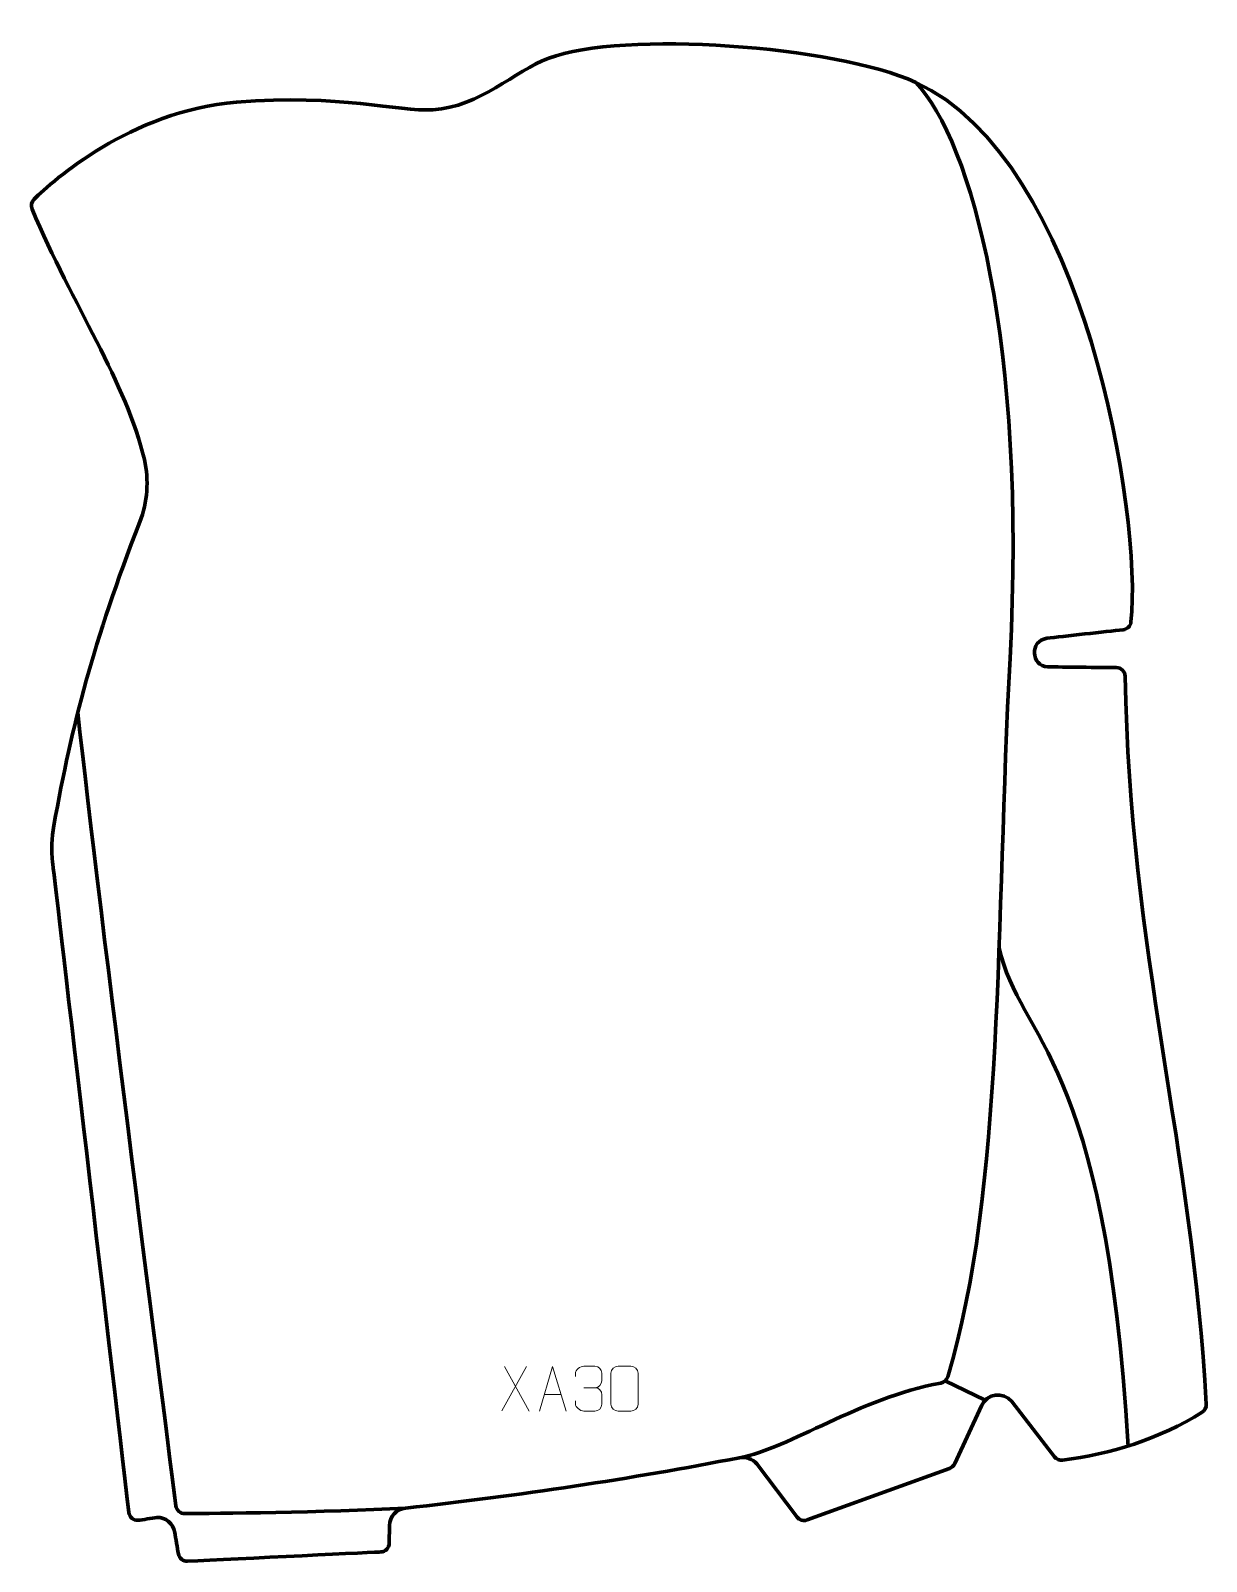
# Model space of a CAD drawing. Header units: millimetres. Extents: x -328 to 328, y -423 to 430.
import ezdxf

# ---------------------------------------------------------------- set-up
doc = ezdxf.new("R2010")
doc.units = ezdxf.units.MM
doc.header["$MEASUREMENT"] = 0
for name, color, linetype in [('layer 1', 7, 'Continuous'), ('layer 2', 7, 'Continuous'), ('layer 3', 7, 'Continuous')]:
    doc.layers.add(name, color=color, linetype=linetype)

msp = doc.modelspace()

# ---------------------------------------------------------------- linework, layer by layer
at = {"layer": 'layer 1', "color": 250, "lineweight": 9}
for points in [[(-51.3816, -314.3604), (-51.3816, -314.3604), (-65.1222, -339.2562), (-65.1222, -339.2562)], [(-63.6676, -314.3604), (-63.6676, -314.3604), (-49.927, -339.3139), (-49.927, -339.3139)], [(-41.5451, -330.0645), (-41.5451, -330.0645), (-32.0494, -330.0645), (-32.0494, -330.0645)], [(-19.4522, -326.2899), (-19.4522, -326.2899), (-13.2558, -326.2899), (-13.2558, -326.2899)]]:
    msp.add_open_spline(points, degree=3, dxfattribs=at)
for points, knots in [([(-44.2677, -339.3139), (-44.2677, -339.3139), (-36.8967, -314.3604), (-36.8967, -314.3604), (-36.8967, -314.3604), (-36.8967, -314.3604), (-29.3268, -339.3139), (-29.3268, -339.3139)], [0, 0, 0, 0, 0.33333333, 0.33333333, 0.33333333, 0.33333333, 1, 1, 1, 1]), ([(-24.1619, -320.0447), (-24.1619, -320.0447), (-24.1619, -318.1875), (-24.1619, -318.1875), (-24.1619, -318.1875), (-24.1762, -316.4456), (-21.5117, -314.3275), (-19.4526, -314.3502), (-19.4526, -314.3502), (-17.3885, -314.3502), (-15.3245, -314.3502), (-13.2608, -314.3502), (-13.2608, -314.3502), (-11.0663, -314.3414), (-9.468, -316.1882), (-9.4236, -318.1003), (-9.4236, -318.1003), (-9.424, -319.5354), (-9.424, -320.9705), (-9.4236, -322.406), (-9.4236, -322.406), (-9.4722, -324.0595), (-11.0748, -326.2895), (-13.2731, -326.2795), (-13.2731, -326.2795), (-11.0694, -326.2907), (-9.4614, -328.0939), (-9.4074, -330.1534), (-9.4074, -330.1534), (-9.4078, -331.9381), (-9.4078, -333.7228), (-9.4074, -335.5079), (-9.4074, -335.5079), (-9.3973, -337.5693), (-11.4522, -339.3324), (-13.2731, -339.3243), (-13.2731, -339.3243), (-15.3384, -339.324), (-17.4036, -339.324), (-19.4692, -339.3243), (-19.4692, -339.3243), (-21.6378, -339.3128), (-24.1688, -336.9126), (-24.1874, -335.4508), (-24.1874, -335.4508), (-24.1874, -335.4508), (-24.1874, -333.5422), (-24.1874, -333.5422)], [0, 0, 0, 0, 0.07692308, 0.07692308, 0.07692308, 0.07692308, 0.15384615, 0.15384615, 0.15384615, 0.15384615, 0.23076923, 0.23076923, 0.23076923, 0.23076923, 0.30769231, 0.30769231, 0.30769231, 0.30769231, 0.38461538, 0.38461538, 0.38461538, 0.38461538, 0.46153846, 0.46153846, 0.46153846, 0.46153846, 0.53846154, 0.53846154, 0.53846154, 0.53846154, 0.61538462, 0.61538462, 0.61538462, 0.61538462, 0.69230769, 0.69230769, 0.69230769, 0.69230769, 0.76923077, 0.76923077, 0.76923077, 0.76923077, 0.84615385, 0.84615385, 0.84615385, 0.84615385, 1, 1, 1, 1]), ([(-0.378, -314.3379), (1.9881, -314.3379), (4.3546, -314.3379), (6.7211, -314.3379), (6.7211, -314.3379), (8.7016, -314.3023), (10.7276, -315.7966), (10.7547, -318.2387), (10.7547, -318.2387), (10.7543, -323.9961), (10.7543, -329.7539), (10.7547, -335.5121), (10.7547, -335.5121), (10.6126, -337.8397), (8.9062, -339.322), (6.7211, -339.3328), (6.7211, -339.3328), (4.3487, -339.3324), (1.9763, -339.3324), (-0.3957, -339.3328), (-0.3957, -339.3328), (-2.3542, -339.4384), (-4.3606, -337.5505), (-4.3492, -335.5295), (-4.3492, -335.5295), (-4.3488, -329.7489), (-4.3488, -323.9686), (-4.3492, -318.1888), (-4.3492, -318.1888), (-4.3449, -316.0468), (-2.5678, -314.3243), (-0.378, -314.3379)], [0, 0, 0, 0, 0.11111111, 0.11111111, 0.11111111, 0.11111111, 0.22222222, 0.22222222, 0.22222222, 0.22222222, 0.33333333, 0.33333333, 0.33333333, 0.33333333, 0.44444444, 0.44444444, 0.44444444, 0.44444444, 0.55555556, 0.55555556, 0.55555556, 0.55555556, 0.66666667, 0.66666667, 0.66666667, 0.66666667, 0.77777778, 0.77777778, 0.77777778, 0.77777778, 1, 1, 1, 1])]:
    msp.add_open_spline(points, degree=3, knots=knots, dxfattribs=at)
at = {"layer": 'layer 2', "color": 230, "lineweight": 200}
msp.add_open_spline([(-273.2314, -395.8097), (-283.8821, -305.2195), (-315.7178, -33.4353), (-315.7178, -33.4353), (-315.7178, -33.4353), (-316.5278, -26.5639), (-316.3105, -19.6089), (-315.0634, -12.8027), (-315.0634, -12.8027), (-304.5408, 44.6182), (-293.3083, 88.8876), (-267.1199, 156.4445), (-267.1199, 156.4445), (-262.8195, 167.5383), (-261.8628, 179.6679), (-264.5605, 191.2524), (-264.5605, 191.2524), (-274.4732, 233.8249), (-304.4374, 277.1055), (-327.1895, 330.9125), (-327.1895, 330.9125), (-327.9885, 332.802), (-327.5592, 334.9857), (-326.0874, 336.4187), (-326.0874, 336.4187), (-315.7122, 346.5208), (-272.504, 385.598), (-213.142, 390.4752), (-213.142, 390.4752), (-155.1669, 395.2387), (-123.2613, 385.1458), (-103.7693, 386.311), (-103.7693, 386.311), (-77.2736, 387.895), (-58.2722, 407.8615), (-39.0282, 415.0867), (-39.0282, 415.0867), (1.833, 430.429), (120.4968, 422.1532), (165.5698, 401.5902), (165.5698, 401.5902), (259.8176, 358.5932), (292.0308, 159.3119), (285.6303, 100.7212), (285.6303, 100.7212), (285.3763, 98.3928), (283.5285, 96.5594), (281.1906, 96.3114), (281.1906, 96.3114), (271.7598, 95.3113), (247.8549, 92.7558), (238.6463, 91.5733), (238.6463, 91.5733), (229.091, 90.346), (229.7161, 76.056), (239.3448, 75.7297), (239.3448, 75.7297), (247.482, 75.4538), (267.9668, 75.3427), (277.4071, 75.3049), (277.4071, 75.3049), (280.1263, 75.2943), (282.3361, 73.1184), (282.3827, 70.4098), (282.3827, 70.4098), (285.0232, -83.7273), (319.7754, -191.1675), (327.5788, -335.4603), (327.5788, -335.4603), (327.6762, -337.256), (326.7921, -338.9691), (325.2681, -339.9322), (325.2681, -339.9322), (301.7082, -354.8236), (273.9336, -363.4374), (247.4213, -366.6131), (247.4213, -366.6131), (245.7058, -366.8184), (244.0047, -366.1319), (242.9206, -364.7913), (242.9206, -364.7913), (242.9206, -364.7913), (219.2139, -334.0013), (219.2139, -334.0013), (219.2139, -334.0013), (214.4465, -328.106), (205.0824, -329.4525), (202.1832, -336.4499), (202.1832, -336.4499), (202.1832, -336.4499), (187.3126, -368.5124), (187.3126, -368.5124), (187.3126, -368.5124), (186.7838, -369.7888), (185.747, -370.7893), (184.4494, -371.275), (184.4494, -371.275), (184.4494, -371.275), (105.0861, -400.0176), (105.0861, -400.0176), (105.0861, -400.0176), (103.0742, -400.7708), (100.8037, -400.1584), (99.4483, -398.4968), (99.4483, -398.4968), (99.4483, -398.4968), (76.9284, -368.7968), (76.9284, -368.7968), (76.9284, -368.7968), (74.5934, -365.9354), (70.8656, -364.5991), (67.2341, -365.3085), (67.2341, -365.3085), (6.5859, -377.1551), (-55.5121, -386.4346), (-118.9313, -393.3748), (-118.9313, -393.3748), (-123.9312, -393.922), (-127.7412, -398.0904), (-127.8298, -403.1009), (-127.8298, -403.1009), (-127.8298, -403.1009), (-127.9914, -412.9766), (-127.9914, -412.9766), (-127.9914, -412.9766), (-128.0376, -415.6012), (-130.12, -417.7398), (-132.7521, -417.865), (-132.7521, -417.865), (-132.7521, -417.865), (-213.5029, -421.7092), (-240.4202, -422.9905), (-240.4202, -422.9905), (-242.9324, -423.1101), (-245.1545, -421.354), (-245.5821, -418.8849), (-245.5821, -418.8849), (-246.1282, -415.7296), (-247.0602, -410.1088), (-247.6067, -406.9539), (-247.6067, -406.9539), (-248.4417, -402.1301), (-252.7396, -398.1881), (-257.6224, -398.7324), (-257.6224, -398.7324), (-260.2767, -399.0284), (-265.5267, -399.9135), (-268.181, -400.2095), (-268.181, -400.2095), (-270.733, -400.4939), (-272.9326, -398.3507), (-273.2314, -395.8097)], degree=3, knots=[0, 0, 0, 0, 0.02564103, 0.02564103, 0.02564103, 0.02564103, 0.05128205, 0.05128205, 0.05128205, 0.05128205, 0.07692308, 0.07692308, 0.07692308, 0.07692308, 0.1025641, 0.1025641, 0.1025641, 0.1025641, 0.12820513, 0.12820513, 0.12820513, 0.12820513, 0.15384615, 0.15384615, 0.15384615, 0.15384615, 0.17948718, 0.17948718, 0.17948718, 0.17948718, 0.20512821, 0.20512821, 0.20512821, 0.20512821, 0.23076923, 0.23076923, 0.23076923, 0.23076923, 0.25641026, 0.25641026, 0.25641026, 0.25641026, 0.28205128, 0.28205128, 0.28205128, 0.28205128, 0.30769231, 0.30769231, 0.30769231, 0.30769231, 0.33333333, 0.33333333, 0.33333333, 0.33333333, 0.35897436, 0.35897436, 0.35897436, 0.35897436, 0.38461538, 0.38461538, 0.38461538, 0.38461538, 0.41025641, 0.41025641, 0.41025641, 0.41025641, 0.43589744, 0.43589744, 0.43589744, 0.43589744, 0.46153846, 0.46153846, 0.46153846, 0.46153846, 0.48717949, 0.48717949, 0.48717949, 0.48717949, 0.51282051, 0.51282051, 0.51282051, 0.51282051, 0.53846154, 0.53846154, 0.53846154, 0.53846154, 0.56410256, 0.56410256, 0.56410256, 0.56410256, 0.58974359, 0.58974359, 0.58974359, 0.58974359, 0.61538462, 0.61538462, 0.61538462, 0.61538462, 0.64102564, 0.64102564, 0.64102564, 0.64102564, 0.66666667, 0.66666667, 0.66666667, 0.66666667, 0.69230769, 0.69230769, 0.69230769, 0.69230769, 0.71794872, 0.71794872, 0.71794872, 0.71794872, 0.74358974, 0.74358974, 0.74358974, 0.74358974, 0.76923077, 0.76923077, 0.76923077, 0.76923077, 0.79487179, 0.79487179, 0.79487179, 0.79487179, 0.82051282, 0.82051282, 0.82051282, 0.82051282, 0.84615385, 0.84615385, 0.84615385, 0.84615385, 0.87179487, 0.87179487, 0.87179487, 0.87179487, 0.8974359, 0.8974359, 0.8974359, 0.8974359, 0.92307692, 0.92307692, 0.92307692, 0.92307692, 0.94871795, 0.94871795, 0.94871795, 0.94871795, 1, 1, 1, 1], dxfattribs=at)
at = {"layer": 'layer 3', "color": 142, "lineweight": 200}
for points, knots in [([(165.5699, 401.5903), (197.0462, 368.5103), (227.535, 254.9314), (218.1627, 80.6052), (218.1627, 80.6052), (210.2693, -66.2104), (214.8861, -216.1152), (183.4176, -320.203), (183.4176, -320.203), (182.8733, -322.0035), (181.368, -323.3451), (179.5173, -323.681), (179.5173, -323.681), (133.8273, -331.9741), (95.6257, -360.1321), (67.2342, -365.3084)], [0, 0, 0, 0, 0.2, 0.2, 0.2, 0.2, 0.4, 0.4, 0.4, 0.4, 0.6, 0.6, 0.6, 0.6, 1, 1, 1, 1]), ([(-301.7034, 50.0437), (-289.5287, -59.9513), (-252.0122, -352.8087), (-246.9699, -392.0993), (-246.9699, -392.0993), (-246.6482, -394.6051), (-244.511, -396.4738), (-241.9848, -396.4593), (-241.9848, -396.4593), (-225.2617, -396.3634), (-164.5268, -395.8525), (-118.9313, -393.3746)], [0, 0, 0, 0, 0.25, 0.25, 0.25, 0.25, 0.5, 0.5, 0.5, 0.5, 1, 1, 1, 1])]:
    msp.add_open_spline(points, degree=3, knots=knots, dxfattribs=at)
for points in [[(212.0856, -80.9231), (223.9403, -133.512), (271.154, -140.086), (283.9683, -358.9691)], [(182.0947, -322.3603), (182.0947, -322.3603), (204.3687, -333.1754), (204.3687, -333.1754)]]:
    msp.add_open_spline(points, degree=3, dxfattribs=at)

doc.saveas('drawing.dxf')
